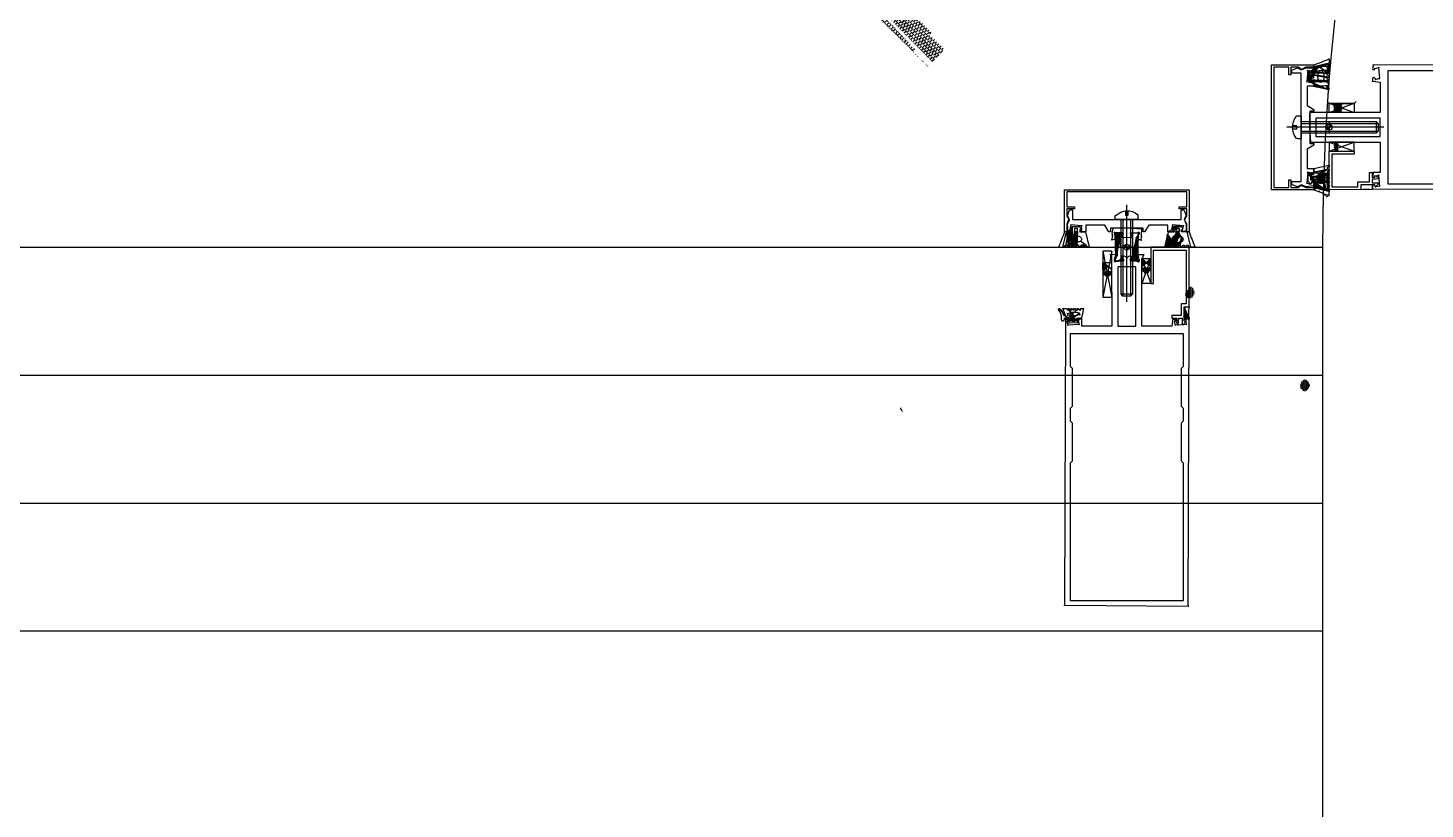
# Model space of a CAD drawing. Header units: inches. Extents: x 0 to 1813292486, y 0 to 3473589894.
# Drawn here: x 600542033 to 600542761, y 3473290925 to 3473291332 of the extents above; entities that cross this region are included whole.
import ezdxf

# ---------------------------------------------------------------- set-up
doc = ezdxf.new("R2010")
doc.units = ezdxf.units.IN
doc.header["$LTSCALE"] = 1000
doc.header["$MEASUREMENT"] = 0
for name, pattern in [('AX-MALL-WALL-P02-QT$0$CENTER', [2, 1.25, -0.25, 0.25, -0.25]), ('AX-MALL-WALL-P02-QT$0$HIDDEN', [0.375, 0.25, -0.125]), ('AX-MALL-WALL-P02-QT$0$HIDDEN2', [4.7624999999999975, 3.174999999999998, -1.587499999999999])]:
    doc.linetypes.add(name, pattern=pattern)
for name, color, linetype in [('A-Anno-Note', 241, 'Continuous'), ('AX-MALL-P02-200$0$A-Anno-Note', 241, 'Continuous'), ('AX-MALL-WALL-P02$0$A-Anno-Note', 241, 'Continuous'), ('AX-MALL-WALL-P02-QT$0$A-Anno-Note', 241, 'Continuous'), ('AX-MALL-WALL-P02-QT$0$A-Detl-Thin', 131, 'Continuous'), ('AX-MALL-WALL-P02-QT$0$AP', 3, 'Continuous'), ('AX-MALL-WALL-P02-QT$0$AX-MALL-WALL-P02-QT$0$A-Curt', 151, 'Continuous'), ('AX-MALL-WALL-P02-QT$0$FIX', 2, 'Continuous'), ('AX-MALL-WALL-P02-QT$0$GASKET', 2, 'Continuous'), ('AX-MALL-WALL-P02-QT$0$SF', 1, 'Continuous'), ('AX-MALL-WALL-P02-QT$0$TEXT', 2, 'Continuous')]:
    doc.layers.add(name, color=color, linetype=linetype)
doc.layers.add('AX-MALL-WALL-P02-QT$0$JY-07玻璃层', color=4, linetype='Continuous', lineweight=30)

# ---------------------------------------------------------------- blocks, each defined once
blk = doc.blocks.new('AX-MALL-WALL-P02-QT$0$fegehrthr')
at = {"layer": 'AX-MALL-WALL-P02-QT$0$A-Detl-Thin'}
blk.add_lwpolyline([(232657.7768970728, 135661.3371844292, 0.2679491812892516), (231705.1489754915, 136211.3371453285), (221949.1489676237, 136211.335955143, 0.4142135621079996), (220849.1489810944, 135111.3359546661), (220849.1489795446, 134611.3444151878)], format="xyb", dxfattribs=at)
at = {"layer": 'AX-MALL-WALL-P02-QT$0$AX-MALL-WALL-P02-QT$0$A-Curt'}
for p, q in [((210627.1236055861, 135111.3328132629), (220849.1489806709, 135111.33279562)), ((220849.1489806709, 135111.33279562), (220849.1489803257, 134911.33279562)), ((210627.123605471, 135044.6661465963), (220849.1489805559, 135044.6661289533)), ((210627.1236053559, 134977.9994799296), (220849.1489804408, 134977.9994622866)), ((210627.1236052409, 134911.3328132629), (220849.1489803257, 134911.33279562))]:
    blk.add_line(p, q, dxfattribs=at)
blk = doc.blocks.new('AX-MALL-WALL-P02-QT$0$尺寸分格点')
at = {"ltscale": 10}
h = blk.add_hatch(color=1, dxfattribs=at)
h.dxf.hatch_style = 1
edge = h.paths.add_edge_path()
edge.add_line((0, -1.5), (-5.470445860503725e-37, 1.862645149230957e-09))
edge.add_line((0, 1.862645149230957e-09), (-1.5, 0))
edge.add_arc((0, 0), 1.5, 180, 270)
edge = h.paths.add_edge_path()
edge.add_line((0, 1.5), (5.470445846917725e-37, 1.862645149230957e-09))
edge.add_line((0, 1.862645149230957e-09), (1.5, 0))
edge.add_arc((0, 0), 1.5, 0, 90)
for p, q in [((-2.5, 0), (2.5, 0)), ((0, -2.5), (0, 2.5))]:
    blk.add_line(p, q)
blk.add_circle((0, 0), 1.5)
blk = doc.blocks.new('AX-MALL-WALL-P02-QT$0$定位点')
blk.add_blockref('AX-MALL-WALL-P02-QT$0$尺寸分格点', (0, 0))
blk = doc.blocks.new('AX-MALL-WALL-P02-QT$0$A$C3802349C')
at = {"layer": 'AX-MALL-WALL-P02-QT$0$GASKET'}
h = blk.add_hatch(dxfattribs=at)
h.set_pattern_fill('ANSI35', color=1, scale=0.3750125207812556, angle=-180, style=0)
h.set_pattern_definition([(225, (-14292809.63515486, -9063882.472551338), (0.8419271213058608, -0.8419271213058608), []), (225, (-14292810.47708235, -9063882.472551338), (0.8419271213058608, -0.8419271213058608), [1.488330941850608, -0.2976661883701216, 0, -0.2976661883701216])])
edge = h.paths.add_edge_path()
edge.add_line((-4.151144333183765, 8), (-1.924371063709259, 8))
edge.add_line((-1.924371063709259, 8), (0, 0))
edge.add_line((0, 0), (-1, 0))
edge.add_arc((-173.3719842011968, -63.27551823887059), 183.6188774223807, 20.15753080045417, 22.84073975264292)
at = {"layer": 'AX-MALL-WALL-P02-QT$0$GASKET', "elevation": -0.1213156449062388}
blk.add_lwpolyline([(-4.151144333183765, 8), (-1.924371063709259, 8), (0, 0), (-1, 0, 0.01170824263980096)], format="xyb", close=True, dxfattribs=at)
blk = doc.blocks.new('AX-MALL-WALL-P02-QT$0$A$C431B1AE9')
at = {"layer": 'AX-MALL-WALL-P02-QT$0$GASKET'}
h = blk.add_hatch(dxfattribs=at)
h.set_pattern_fill('ANSI37', color=1, scale=0.35, style=0)
h.set_pattern_definition([(45, (-14292809.63515486, -9063882.472551338), (-0.3928862052967754, 0.3928862052967754), []), (135, (-14292809.63515486, -9063882.472551338), (-0.3928862052967754, -0.3928862052967754), [])])
h.paths.add_polyline_path([(3.006717517971992, 0), (0, 0), (-1.924371063709259, 8), (-1, 8), (-0.3333333134651184, 7), (0.3333333134651184, 7), (0.6666666865348816, 8), (1.333333313465118, 8), (1.666666686534882, 7), (2.333333313465118, 7), (2.666666686534882, 8), (3.333333313465118, 8), (3.666666686534882, 7), (4.333333313465118, 7), (4.666666686534882, 8), (5.333333313465118, 8), (5.666666686534882, 7), (6.333333313465118, 7), (6.666666686534882, 8), (7.333333313465118, 8), (7.666666686534882, 7), (8.333333313465118, 7), (8.666666686534882, 8), (9.333333313465118, 8), (9.666666686534882, 7), (10.33333331346512, 7), (11, 8), (11.82815510034561, 8), (10, 0), (6.993282483890653, 0), (6.993282483890653, -1.195969490334392), (7.790595477446914, -1.195969490334392), (7.790595477446914, -1.886535448953509), (6.786871323361993, -2.890259601175785), (3.213128676638007, -2.890259601175785), (2.209404524415731, -1.886535448953509), (2.209404524415731, -1.195969490334392), (3.006717517971992, -1.195969490334392)])
edge = h.paths.add_edge_path(flags=16)
edge.add_ellipse((5, 3.75), major_axis=(-3.000000000596629, 1.102163919055573e-15), ratio=0.5833333332173223, start_angle=0, end_angle=360, ccw=False)
h.paths.add_polyline_path([(4.202687006443739, -0.1993282493203878), (4.202687006443739, -1.694290110841393), (5.797312993556261, -1.694290110841393), (5.797312993556261, -0.1993282493203878)], flags=16)
for points in [[(6.993282483890653, 0), (10, 0), (11.82815510034561, 8), (11, 8), (10.33333331346512, 7), (9.666666686534882, 7), (9.333333313465118, 8), (8.666666686534882, 8), (8.333333313465118, 7), (7.666666686534882, 7), (7.333333313465118, 8), (6.666666686534882, 8), (6.333333313465118, 7), (5.666666686534882, 7), (5.333333313465118, 8), (4.666666686534882, 8), (4.333333313465118, 7), (3.666666686534882, 7), (3.333333313465118, 8), (2.666666686534882, 8), (2.333333313465118, 7), (1.666666686534882, 7), (1.333333313465118, 8), (0.6666666865348816, 8), (0.3333333134651184, 7), (-0.3333333134651184, 7), (-1, 8), (-1.924371063709259, 8), (0, 0), (3.006717517971992, 0), (3.006717517971992, 0), (3.006717517971992, -1.195969490334392), (2.209404524415731, -1.195969490334392), (2.209404524415731, -1.886535448953509), (3.213128676638007, -2.890259601175785), (6.786871323361993, -2.890259601175785), (7.790595477446914, -1.886535448953509), (7.790595477446914, -1.195969490334392), (6.993282483890653, -1.195969490334392)], [(5.797312993556261, -0.1993282493203878), (5.797312993556261, -1.694290110841393), (4.202687006443739, -1.694290110841393), (4.202687006443739, -0.1993282493203878)]]:
    blk.add_lwpolyline(points, close=True, dxfattribs=at)
at = {"layer": 'AX-MALL-WALL-P02-QT$0$GASKET', "extrusion": (0, 0, -1)}
blk.add_ellipse((5, 3.75), major_axis=(-3.000000000596629, 1.102163919055573e-15), ratio=0.5833333332173223, dxfattribs=at)
blk = doc.blocks.new('AX-MALL-WALL-P02-QT$0$A$C6D1904FE')
at = {"color": 6, "ltscale": 10}
for name in ['AX-MALL-WALL-P02-QT$0$A$C3802349C', 'AX-MALL-WALL-P02-QT$0$A$C431B1AE9']:
    blk.add_blockref(name, (-5, 2.890259601175785), dxfattribs=at)
blk = doc.blocks.new('*U248')
at = {"color": 8, "linetype": 'AX-MALL-WALL-P02-QT$0$HIDDEN'}
for p, q in [((1.13686837721616e-13, 1.999999999999886), (40, 2.000000000000114)), ((39.00000000000011, -3.000000000000114), (39.00000000000028, 2.999999999999659)), ((1.13686837721616e-13, -2.000000000000114), (40, -2.000000000000341))]:
    blk.add_line(p, q, dxfattribs=at)
at = {"color": 0, "linetype": 'ByBlock'}
blk.add_lwpolyline([(5.684341886080801e-14, 5.999999999999886), (-1.838248336817855, 5.999999999999659, 0.2271033335269274), (-2.617369142194775, 5.626873807574043, 0.3523503326370215), (-2.617369142194832, -5.626873807574043, 0.227103333526957), (-1.838248336817799, -5.999999999999886), (-5.684341886080801e-14, -5.999999999999886)], format="xyb", close=True, dxfattribs=at)
at = {"color": 8, "linetype": 'AX-MALL-WALL-P02-QT$0$HIDDEN2'}
blk.add_lwpolyline([(-4.568611867420884, 0.7499999999998863), (-2.300000000000068, 0.7499999999998863), (-2.300000000000125, -0.7500000000001137), (-4.568611867420941, -0.7500000000001137)], dxfattribs=at)
at = {"color": 8, "linetype": 'ByBlock'}
blk.add_lwpolyline([(1.13686837721616e-13, -3.000000000000114), (39.00000000000028, -3.000000000000341), (40.00000000000045, -1.999999999999432), (39.99999999999955, 2.000000000000114), (39.00000000000028, 3.000000000000114), (1.13686837721616e-13, 2.999999999999886)], dxfattribs=at)
at = {"layer": 'AX-MALL-WALL-P02-QT$0$TEXT', "color": 8, "linetype": 'AX-MALL-WALL-P02-QT$0$CENTER'}
blk.add_line((43, -1.13686837721616e-13), (-7.600000000000023, -1.13686837721616e-13), dxfattribs=at)
blk = doc.blocks.new('AX-MALL-WALL-P02-QT$0$A$C4A6E1F89')
at = {"layer": 'AX-MALL-WALL-P02-QT$0$AP'}
for points in [[(31.30000000074506, 13.80000000074506), (31.30000000074506, 10), (27.30000000074506, 10), (27.30000000074506, 9), (31.30000000074506, 9), (31.30000000074506, 1.200000001117587), (-31.30000000074506, 1.200000001117587), (-31.30000000074506, 9), (-27.30000000074506, 9), (-27.30000000074506, 10), (-31.30000000074506, 10), (-31.30000000074506, 13.80000000074506), (-30.16000000014901, 15.32000000029802, 0.2874411353254684), (-30.13336061313748, 15.63748977147043), (-31.30000000074506, 17.90000000037253), (-31.30000000074506, 22), (-32.5, 22), (-32.5, 0), (32.5, 0), (32.5, 22), (31.30000000074506, 22), (31.30000000074506, 17.90000000037253), (30.13336061313748, 15.63748977147043, 0.2874411353254668), (30.16000000014901, 15.32000000029802)], [(0, 15.90000000037253), (0.400000000372529, 15.5), (28.30000000074506, 15.5), (28.30000000074506, 10.5), (29.80000000074506, 10.5), (31, 13.5), (29.93968884833157, 15.35087553970516, -0.2449413473478261), (29.9286532253027, 15.6279489248991), (31, 17.90000000037253), (31, 21.5, 0.414213562373095), (30.5, 22), (29.09999999962747, 22, 1.000000000000455), (29.09999999962747, 20.80000000074506), (29.09999999962747, 20.80000000074506, -0.4142135623733198), (29.59999999962747, 20.30000000074506), (29.59999999962747, 18.90000000037253, -0.4142135623731125), (29.09999999962747, 18.40000000037253), (23.90000000037253, 18.40000000037253, -0.4142135623730815), (23.40000000037253, 18.90000000037253), (23.40000000037253, 20.30000000074506, -0.4142135623731302), (23.90000000037253, 20.80000000074506, 0.9999999999998862), (23.90000000037253, 22), (21.40000000037253, 22), (21.40000000037253, 18.5), (11.40000000037253, 18.5), (9.300000000745058, 22), (8.5, 22), (8.5, 20), (-8.5, 20), (-8.5, 22), (-9.300000000745058, 22), (-11.40000000037253, 18.5), (-21.40000000037253, 18.5), (-21.40000000037253, 22), (-23.90000000037253, 22, 0.9999999999999053), (-23.90000000037253, 20.80000000074506, -0.4142135623731302), (-23.40000000037253, 20.30000000074506), (-23.40000000037253, 18.90000000037253, -0.4142135623730814), (-23.90000000037253, 18.40000000037253), (-29.09999999962747, 18.40000000037253, -0.4142135623731125), (-29.59999999962747, 18.90000000037253), (-29.59999999962747, 20.30000000074506, -0.4142135623733199), (-29.09999999962747, 20.80000000074506), (-29.09999999962747, 20.80000000074506, 1.000000000000473), (-29.09999999962747, 22), (-30.5, 22, 0.414213562373095), (-31, 21.5), (-31, 17.90000000037253), (-29.9286532253027, 15.6279489248991, -0.2449413473478107), (-29.93968885019422, 15.35087553970516), (-31, 13.5), (-29.80000000074506, 10.5), (-28.30000000074506, 10.5), (-28.30000000074506, 15.5), (-0.400000000372529, 15.5)]]:
    blk.add_lwpolyline(points, format="xyb", close=True, dxfattribs=at)
at = {"layer": 'AX-MALL-WALL-P02-QT$0$FIX', "extrusion": (-4.689947558750686e-09, -3.877222664414375e-09, -1), "xscale": -1, "zscale": -1, "rotation": 270}
blk.add_blockref('*U248', (-1.862645058000427e-09, 15.5, -7.954930736642706e-08), dxfattribs=at)
at = {"layer": 'AX-MALL-WALL-P02-QT$0$GASKET'}
blk.add_blockref('AX-MALL-WALL-P02-QT$0$A$C6D1904FE', (-26.5, 19.10974039882421, 0.1213156449062388), dxfattribs=at)
at = {"layer": 'AX-MALL-WALL-P02-QT$0$GASKET', "extrusion": (0, 0, -1), "zscale": -1, "rotation": 270}
blk.add_blockref('AX-MALL-WALL-P02-QT$0$定位点', (1.117587089538574e-07, 30.00001611188054, -0.1695423254371126), dxfattribs=at)
at = {"layer": 'AX-MALL-WALL-P02-QT$0$GASKET', "xscale": -1}
blk.add_blockref('AX-MALL-WALL-P02-QT$0$A$C6D1904FE', (26.49999977648258, 19.10974039882421, 0.1213156449062388), dxfattribs=at)
blk = doc.blocks.new('AX-MALL-WALL-P02-QT$0$A$C56C775D7')
at = {"layer": 'AX-MALL-WALL-P02-QT$0$GASKET'}
h = blk.add_hatch(dxfattribs=at)
h.set_pattern_fill('ANSI37', color=1, scale=0.35, style=0)
h.set_pattern_definition([(45, (-14292825.89898887, -9063895.26327035), (-0.3928862052967754, 0.3928862052967754), []), (135, (-14292825.89898887, -9063895.26327035), (-0.3928862052967754, -0.3928862052967754), [])])
edge = h.paths.add_edge_path(flags=16)
edge.add_line((0.4479895178228617, -2.5), (-0.6520104818046093, -2.5))
edge.add_arc((-0.6520104836672544, -2.300000000745058), 0.1999999999788997, 179.9999999822825, 269.99999999166243, ccw=False)
edge.add_line((-0.8520104829221964, -2.300000000745058), (-0.8520104829221964, -1.100000001490116))
edge.add_arc((-0.6520104818046093, -1.099999999627471), 0.1999999999825377, 90.00000001146418, 180, ccw=False)
edge.add_line((-0.6520104818046093, -0.900000000372529), (0.4479895178228617, -0.900000000372529))
edge.add_arc((0.4479895178228617, -1.100000001490116), 0.2000000000916771, 2.709731461436604e-08, 90.00000002501292, ccw=False)
edge.add_line((0.6479895170778036, -1.099999999627471), (0.6479895170778036, -2.299999998882413))
edge.add_arc((0.4479895178228617, -2.300000000745058), 0.200000000098953, 270, 360, ccw=False)
edge = h.paths.add_edge_path(flags=16)
edge.add_line((3.249999998137355, -4.939726948738098), (3.249999998137355, -4.460273053497076))
edge.add_arc((2.945151684805751, -4.485407892614603), 0.305882746101539, 4.713394007698822, 98.66295766568197)
edge.add_arc((-1.862645149230957e-09, -13.46421551704407), 9.723443115568726, 72.65326512077237, 107.3467197384952)
edge.add_arc((-2.94514948502183, -4.48540878854692), 0.3058844260670983, 81.33704317753406, 175.2878132288706)
edge.add_line((-3.250000001862645, -4.460273051634431), (-3.250000001862645, -4.939726946875453))
edge.add_arc((-2.750000001862645, -4.939726948738098), 0.5000000000582077, 180, 252.6529947584752)
edge.add_arc((-1.862645149230957e-09, 3.864215515553951), 9.723443115521324, 252.6532655790159, 287.3467351509655)
edge.add_arc((2.749999998137355, -4.939726948738098), 0.5000000000843366, 287.3470194500536, 359.9999999870766)
edge = h.paths.add_edge_path()
edge.add_line((3.999999998137355, -7.599999999627471), (5.196692194789648, -7.599999999627471))
edge.add_arc((5.196692194789648, -7.400000000372529), 0.1999999999861757, 270.0000000041688, 383.1985899609186)
edge.add_line((5.380521202459931, -7.321216141805053), (4.05898916348815, -2.646648773923516))
edge.add_arc((3.866236349567771, -2.700000001117587), 0.1999999998872798, 15.47132814288438, 89.9999999791559)
edge.add_line((3.866236349567771, -2.5), (1.599999997764826, -2.5))
edge.add_arc((1.599999997764826, -2.300000000745058), 0.1999999999825377, 179.9999999916624, 269.9999999916624, ccw=False)
edge.add_line((1.399999998509884, -2.300000000745058), (1.399999998509884, -1.5))
edge.add_arc((1.599999997764826, -1.5), 0.1999999999825377, 90.00000000208439, 180, ccw=False)
edge.add_line((1.599999997764826, -1.300000000745058), (2.299999997019768, -1.300000000745058))
edge.add_arc((2.299999998882413, -1.099999999627471), 0.200000000095315, 269.9999999749871, 360.0000000093797)
edge.add_line((2.499999998137355, -1.099999999627471), (2.499999998137355, -0.1999999992549419))
edge.add_arc((2.299999998882413, -0.2000000011175871), 0.1999999999679858, 0, 90.00000000208446)
edge.add_line((2.299999998882413, 0), (-2.300000000745057, 0))
edge.add_arc((-2.300000000745058, -0.2000000011175871), 0.1999999999752617, 90.00000000416883, 180.0000000187597)
edge.add_line((-2.500000001862645, -0.2000000011175871), (-2.500000001862645, -1.100000001490116))
edge.add_arc((-2.300000000745058, -1.099999999627471), 0.1999999999825377, 180, 270)
edge.add_line((-2.300000000745058, -1.300000000745058), (-1.599999999627471, -1.300000000745058))
edge.add_arc((-1.600000001490116, -1.5), 0.1999999999716238, -1.563307705509942e-08, 89.99999999583122, ccw=False)
edge.add_line((-1.400000000372529, -1.5), (-1.400000000372529, -2.300000000745058))
edge.add_arc((-1.600000001490116, -2.300000000745058), 0.1999999999825377, 270, 360, ccw=False)
edge.add_line((-1.600000001490116, -2.5), (-4.750000001862645, -2.5))
edge.add_arc((-4.750000001862645, -2), 0.5, 180, 270, ccw=False)
edge.add_line((-5.250000001862645, -2), (-5.250000001862645, -1))
edge.add_line((-5.250000001862645, -1), (-5.550000002607703, -1))
edge.add_arc((-5.550000000745058, -1.700000001117587), 0.6999999999752619, 90.0000000011911, 180.0000000017866)
edge.add_line((-6.250000001862645, -1.700000001117587), (-6.250000001862645, -2.500000001862645))
edge.add_arc((-13.17916293255985, -2.635859154164791), 6.93049468947828, -39.91135233491269, 1.1232466226251745, ccw=False)
edge.add_arc((-7.501144342124462, -7.252500982955098), 0.4000000000068026, 154.8453494992691, 325.7814922437265)
edge.add_arc((-11.16483832895756, -3.007284630089998), 5.994827686268001, 311.7834155546118, 348.2099533716082)
edge.add_arc((-5.108332693576813, -4.300000000745058), 0.2000000000601403, 89.99999998749348, 160.1791054074893, ccw=False)
edge.add_line((-5.108332693576813, -4.099999999627471), (-4.211626494303346, -4.099999999627471))
edge.add_arc((-4.211626494303346, -4.300000000745058), 0.1999999999497959, -24.401291760937283, 89.99999997915592, ccw=False)
edge.add_line((-4.029491625726223, -4.382624993100762), (-5.579774580895901, -7.600000001490116))
edge.add_line((-5.579774579033256, -7.599999999627471), (-3.85655820928514, -7.599999999627471))
edge.add_line((-3.856558211147785, -7.599999999627471), (-3.744390547275543, -7.526736268773675))
edge.add_line((-3.744390547275543, -7.526736268773675), (-3.601631702855229, -7.39421871304512))
edge.add_line((-3.601631702855229, -7.39421871304512), (-3.131442088633776, -6.912453148514032))
edge.add_arc((-2.966135771945119, -7.099999999627471), 0.2500000000469174, 90, 131.3933858767149, ccw=False)
edge.add_line((-2.966135771945119, -6.849999999627471), (-2.741758465766907, -6.849999999627471))
edge.add_arc((-2.741758465766907, -6.950000001117587), 0.1000000000531145, 2.7097428301203763e-08, 90.00000002501292, ccw=False)
edge.add_line((-2.641758466139436, -6.950000001117587), (-2.631878839805722, -7.190345551818609))
edge.add_line((-2.631878839805722, -7.190345551818609), (-2.662470020353794, -7.353444080799818))
edge.add_line((-2.662470020353794, -7.353444080799818), (-2.784834744408727, -7.373831396922469))
edge.add_line((-2.784834744408727, -7.373831396922469), (-2.856214167550206, -7.39421871304512))
edge.add_line((-2.856214167550206, -7.39421871304512), (-2.866411227732897, -7.475767977535725))
edge.add_line((-2.866411227732897, -7.47576797939837), (-2.815425924956799, -7.577704560011625))
edge.add_line((-2.815425924956799, -7.577704560011625), (-2.744046503677964, -7.600000001490116))
edge.add_line((-2.744046503677964, -7.599999999627471), (-2.356558211147785, -7.599999999627471))
edge.add_line((-2.356558211147785, -7.599999999627471), (-2.244390547275543, -7.526736268773675))
edge.add_line((-2.244390547275543, -7.526736268773675), (-2.101631702855229, -7.39421871304512))
edge.add_line((-2.101631702855229, -7.39421871304512), (-1.631442088633776, -6.912453148514032))
edge.add_arc((-1.466135771945119, -7.099999999627471), 0.2500000000469174, 90, 131.3933858767149, ccw=False)
edge.add_line((-1.466135771945119, -6.849999999627471), (-1.241758465766907, -6.849999999627471))
edge.add_arc((-1.241758465766907, -6.950000001117587), 0.1000000000531145, 2.7097428301203763e-08, 90.00000002501292, ccw=False)
edge.add_line((-1.141758466139436, -6.950000001117587), (-1.131878839805722, -7.190345551818609))
edge.add_line((-1.131878839805722, -7.190345551818609), (-1.162470020353794, -7.353444080799818))
edge.add_line((-1.162470020353794, -7.353444080799818), (-1.284834744408727, -7.373831396922469))
edge.add_line((-1.284834744408727, -7.373831396922469), (-1.356214167550206, -7.39421871304512))
edge.add_line((-1.356214167550206, -7.39421871304512), (-1.366411227732897, -7.475767977535725))
edge.add_line((-1.366411227732897, -7.47576797939837), (-1.315425924956799, -7.577704560011625))
edge.add_line((-1.315425924956799, -7.577704560011625), (-1.244046503677964, -7.600000001490116))
edge.add_line((-1.244046503677964, -7.599999999627471), (-0.8565582111477852, -7.599999999627471))
edge.add_line((-0.8565582111477852, -7.599999999627471), (-0.7443905472755432, -7.526736268773675))
edge.add_line((-0.7443905472755432, -7.526736268773675), (-0.6016317028552294, -7.39421871304512))
edge.add_line((-0.6016317028552294, -7.39421871304512), (-0.1314420886337757, -6.912453148514032))
edge.add_arc((0.0338642280548811, -7.099999999627471), 0.2500000000509411, 89.99999999666488, 131.3933858714564, ccw=False)
edge.add_line((0.0338642280548811, -6.849999999627471), (0.2582415342330933, -6.849999999627471))
edge.add_arc((0.2582415342330933, -6.950000001117587), 0.1000000000531145, 2.7097428301203763e-08, 90.00000002501292, ccw=False)
edge.add_line((0.3582415338605642, -6.950000001117587), (0.3681211601942778, -7.190345551818609))
edge.add_line((0.3681211601942778, -7.190345551818609), (0.3375299796462059, -7.353444080799818))
edge.add_line((0.3375299796462059, -7.353444080799818), (0.2151652555912733, -7.373831396922469))
edge.add_line((0.2151652555912733, -7.373831396922469), (0.1437858324497938, -7.39421871304512))
edge.add_line((0.1437858324497938, -7.39421871304512), (0.1335887722671032, -7.475767977535725))
edge.add_line((0.1335887722671032, -7.47576797939837), (0.1845740750432014, -7.577704560011625))
edge.add_line((0.1845740750432014, -7.577704560011625), (0.2559534963220358, -7.600000001490116))
edge.add_line((0.2559534963220358, -7.599999999627471), (0.6434417888522148, -7.599999999627471))
edge.add_line((0.6434417888522148, -7.599999999627471), (0.7556094527244568, -7.526736268773675))
edge.add_line((0.7556094527244568, -7.526736268773675), (0.8983682971447706, -7.39421871304512))
edge.add_line((0.8983682971447706, -7.39421871304512), (1.368557911366224, -6.912453148514032))
edge.add_arc((1.533864228054881, -7.099999999627471), 0.2500000000536703, 89.99999999666488, 131.3933858709051, ccw=False)
edge.add_line((1.533864228054881, -6.849999999627471), (1.936520637944341, -6.849999999627471))
edge.add_arc((1.936520637944341, -6.950000001117587), 0.0999999999366992, -3.960377625844558e-08, 89.99999995831178, ccw=False)
edge.add_line((2.036520639434457, -6.950000001117587), (2.04640026576817, -7.190345551818609))
edge.add_line((2.04640026576817, -7.190345551818609), (2.015809085220098, -7.353444080799818))
edge.add_line((2.015809083357453, -7.353444080799818), (1.893444359302521, -7.373831396922469))
edge.add_line((1.893444359302521, -7.373831396922469), (1.822064936161041, -7.39421871304512))
edge.add_line((1.822064938023686, -7.39421871304512), (1.811867877840996, -7.475767977535725))
edge.add_line((1.811867877840996, -7.47576797939837), (1.862853180617094, -7.577704560011625))
edge.add_line((1.862853178754449, -7.577704560011625), (1.934232600033283, -7.600000001490116))
edge.add_line((1.934232601895928, -7.599999999627471), (2.321720894426107, -7.599999999627471))
edge.add_line((2.321720894426107, -7.599999999627471), (2.433888558298349, -7.526736268773675))
edge.add_line((2.433888558298349, -7.526736268773675), (2.576647402718663, -7.39421871304512))
edge.add_line((2.576647402718663, -7.39421871304512), (3.046837016940117, -6.912453148514032))
edge.add_arc((3.212143333628774, -7.099999999627471), 0.2499999997447145, 90.00000002334548, 131.3933858977507, ccw=False)
edge.add_line((3.212143333628774, -6.849999999627471), (3.614799743518233, -6.849999999627471))
edge.add_arc((3.614799743518233, -6.950000001117587), 0.0999999999330612, -3.335048859298695e-08, 89.99999995831178, ccw=False)
edge.add_line((3.714799743145704, -6.950000001117587), (3.724679369479418, -7.190345551818609))
edge.add_line((3.724679369479418, -7.190345551818609), (3.694088188931346, -7.353444080799818))
edge.add_line((3.694088188931346, -7.353444080799818), (3.571723464876413, -7.373831396922469))
edge.add_line((3.571723464876413, -7.373831396922469), (3.500344041734934, -7.39421871304512))
edge.add_line((3.500344041734934, -7.39421871304512), (3.490146981552243, -7.475767977535725))
edge.add_line((3.490146981552243, -7.47576797939837), (3.541132284328341, -7.577704560011625))
edge.add_line((3.541132284328341, -7.577704560011625), (3.612511705607176, -7.600000001490116))
edge.add_line((3.612511705607176, -7.599999999627471), (3.999999998137355, -7.599999999627471))
for points in [[(3.999999998137355, -7.599999999627471), (5.196692194789648, -7.599999999627471, 0.5384365873081324), (5.380521202459931, -7.321216141805053), (4.05898916348815, -2.646648775786161, 0.3371623231483117), (3.866236349567771, -2.5), (1.599999997764826, -2.5, -0.4142135623733865), (1.399999998509884, -2.300000000745058), (1.399999998509884, -1.5, -0.4142135623710347), (1.599999997764826, -1.300000000745058), (2.299999998882413, -1.300000000745058, 0.4142135625542577), (2.499999998137355, -1.099999999627471), (2.499999998137355, -0.2000000011175871, 0.414213562373678), (2.299999998882413, 0), (-2.300000000745058, 0, 0.4142135624399619), (-2.500000001862645, -0.2000000011175871), (-2.500000001862645, -1.099999999627471, 0.4142135623730327), (-2.300000000745058, -1.300000000745058), (-1.600000001490116, -1.300000000745058, -0.4142135624226467), (-1.400000000372529, -1.5), (-1.400000002235174, -2.300000000745058, -0.414213562373678), (-1.600000001490116, -2.5), (-4.750000001862645, -2.5, -0.4142135623730951), (-5.250000001862645, -2), (-5.250000001862645, -1), (-5.550000000745058, -1, 0.4142135623730951), (-6.250000001862645, -1.700000001117587), (-6.250000001862645, -2.5, -0.180985364644513), (-7.86320985108614, -7.08247578702867, 0.9238739062829604), (-7.1703847553581, -7.477441187947989, 0.1602928148153416), (-5.296484127640724, -4.232183797284961, -0.3161581866366376), (-5.108332693576813, -4.099999999627471), (-4.211626494303346, -4.099999999627471, -0.5452250111276254), (-4.029491625726223, -4.382624993100762), (-5.579774579033256, -7.599999999627471), (-3.856558211147785, -7.599999999627471), (-3.744390547275543, -7.526736268773675), (-3.601631702855229, -7.39421871304512), (-3.131442088633776, -6.912453148514032, -0.1826026066076273), (-2.966135771945119, -6.849999999627471), (-2.741758465766907, -6.849999999627471, -0.4142135623518001), (-2.641758466139436, -6.950000001117587), (-2.631878839805722, -7.190345551818609), (-2.662470020353794, -7.353444080799818), (-2.784834744408727, -7.373831396922469), (-2.856214167550206, -7.39421871304512), (-2.866411227732897, -7.47576797939837), (-2.815425924956799, -7.577704560011625), (-2.744046503677964, -7.599999999627471), (-2.356558211147785, -7.599999999627471), (-2.244390547275543, -7.526736268773675), (-2.101631702855229, -7.39421871304512), (-1.631442088633776, -6.912453148514032, -0.1826026066076273), (-1.466135771945119, -6.849999999627471), (-1.241758465766907, -6.849999999627471, -0.4142135623585429), (-1.141758466139436, -6.950000001117587), (-1.131878839805722, -7.190345551818609), (-1.162470020353794, -7.353444080799818), (-1.284834744408727, -7.373831396922469), (-1.356214167550206, -7.39421871304512), (-1.366411227732897, -7.47576797939837), (-1.315425924956799, -7.577704560011625), (-1.244046503677964, -7.599999999627471), (-0.8565582111477852, -7.599999999627471), (-0.7443905472755432, -7.526736268773675), (-0.6016317028552294, -7.39421871304512), (-0.1314420886337757, -6.912453148514032, -0.1826026065978904), (0.0338642280548811, -6.849999999627471), (0.2582415342330933, -6.849999999627471, -0.4142135623585429), (0.3582415338605642, -6.950000001117587), (0.3681211601942778, -7.190345551818609), (0.3375299796462059, -7.353444080799818), (0.2151652555912733, -7.373831396922469), (0.1437858324497938, -7.39421871304512), (0.1335887722671032, -7.47576797939837), (0.1845740750432014, -7.577704560011625), (0.2559534963220358, -7.599999999627471), (0.6434417888522148, -7.599999999627471), (0.7556094527244568, -7.526736268773675), (0.8983682971447706, -7.39421871304512), (1.368557911366224, -6.912453148514032, -0.1826026065947343), (1.533864228054881, -6.849999999627471), (1.936520637944341, -6.849999999627471, -0.4142135623544356), (2.036520639434457, -6.950000001117587), (2.04640026576817, -7.190345551818609), (2.015809083357453, -7.353444080799818), (1.893444359302521, -7.373831396922469), (1.822064938023686, -7.39421871304512), (1.811867877840996, -7.47576797939837), (1.862853178754449, -7.577704560011625), (1.934232601895928, -7.599999999627471), (2.321720894426107, -7.599999999627471), (2.433888558298349, -7.526736268773675), (2.576647402718663, -7.39421871304512), (3.046837015077472, -6.912453148514032, -0.1826026065961477), (3.212143333628774, -6.849999999627471), (3.614799743518233, -6.849999999627471, -0.4142135623198528), (3.714799743145704, -6.950000001117587), (3.724679369479418, -7.190345551818609), (3.694088188931346, -7.353444080799818), (3.571723464876413, -7.373831396922469), (3.500344041734934, -7.39421871304512), (3.490146981552243, -7.47576797939837), (3.541132284328341, -7.577704560011625), (3.612511705607176, -7.599999999627471)], [(3.249999998137355, -4.939726948738098), (3.249999998137355, -4.460273051634431, 0.4345507230991786), (2.899079101160169, -4.183014819398522, 0.1525457591454041), (-2.899076651781797, -4.183014053851366, 0.4345569809924104), (-3.250000001862645, -4.460280233994126, -3.590366987e-06), (-3.250000001862645, -4.460273051634431), (-3.250000001862645, -4.939726948738098, 0.3280726517255059), (-2.899079030379653, -5.416985204443336, 0.152545825913894), (2.899079145863652, -5.416985167190433, 0.3280725829936511)], [(0.4479895178228617, -2.5), (-0.6520104836672544, -2.5, -0.4142135624226994), (-0.8520104829221964, -2.300000000745058), (-0.8520104829221964, -1.099999999627471, -0.4142135623235128), (-0.6520104818046093, -0.900000000372529), (0.4479895178228617, -0.900000000372529, -0.4142135623729436), (0.6479895170778036, -1.099999999627471), (0.6479895170778036, -2.300000000745058, -0.4142135623727035)]]:
    blk.add_lwpolyline(points, format="xyb", close=True, dxfattribs=at)
blk = doc.blocks.new('AX-MALL-WALL-P02-QT$0$A$C201F0766')
at = {"layer": 'AX-MALL-WALL-P02-QT$0$GASKET'}
h = blk.add_hatch(dxfattribs=at)
h.set_pattern_fill('ANSI35', color=1, scale=0.3750125207812556, angle=-180, style=0)
h.set_pattern_definition([(225, (-14292808.12419919, -9063908.843573337), (0.8419271213058608, -0.8419271213058608), []), (225, (-14292808.96612667, -9063908.843573337), (0.8419271213058608, -0.8419271213058608), [1.488330941850608, -0.2976661883701216, 0, -0.2976661883701216])])
edge = h.paths.add_edge_path()
edge.add_line((4.625009316951036, 7.210309842135757), (4.581123173236847, 7.210309841670096))
edge.add_ellipse((2.60770320892334e-08, 8.022399073466659), major_axis=(-7.236123461634007e-16, 5.908938361333678), ratio=0.782714245397402, start_angle=97.89939189545902, end_angle=262.100608104541, ccw=False)
edge.add_line((-4.581123121082783, 7.210309841670096), (-4.624990671873093, 7.210309842135757))
edge.add_line((-4.624990671873093, 7.210309842135757), (-4.625000026077032, -0.879502881783992))
edge.add_arc((-3.725290298461914e-07, -12.60038345353678), 12.60038345226483, 68.4660575448051, 111.5339390721038, ccw=False)
edge.add_line((4.624999966472387, -0.8795031546615064), (4.625009316951036, 7.210309842135757))
h = blk.add_hatch(dxfattribs=at)
h.set_pattern_fill('HONEY', color=1, scale=0.3750125207812556, angle=-180, style=0)
h.set_pattern_definition([(180, (-14292808.12419919, -9063908.843573337), (-0.8929985651103648, -0.515572838757882), [0.5953323767402432, -1.190664753480486]), (299.9999999999999, (-14292808.12419919, -9063908.843573337), (0.8929984584207664, -0.5155730235496873), [0.5953323767402432, -1.190664753480486]), (240, (-14292808.12419919, -9063908.843573337), (-1.066895984922232e-07, -1.031145862307569), [-1.190664753480486, 0.5953323767402432])])
edge = h.paths.add_edge_path()
edge.add_ellipse((-8.195638656616211e-08, 8.022399073466659), major_axis=(-1.447224692326801e-15, 5.908938361333678), ratio=0.782714245397402, start_angle=0, end_angle=360)
blk = doc.blocks.new('AX-MALL-WALL-P02-QT$0$A$C528807E0')
at = {"layer": 'AX-MALL-WALL-P02-QT$0$GASKET'}
h = blk.add_hatch(dxfattribs=at)
h.set_pattern_fill('ANSI38', color=1, scale=0.25, angle=90)
h.set_pattern_definition([(135, (8900647.373060266, -14454292.85134882), (-0.5612660075668221, -0.561266007566822), []), (225, (8900647.373060266, -14454292.85134882), (-0.5612660075668223, -1.683798022700466), [1.984375, -1.190625])])
edge = h.paths.add_edge_path()
edge.add_arc((-14.40000000037253, 1.699999999254942), 0.400000000372529, 90, 180, ccw=False)
edge.add_line((-14.40000000037253, 2.099999999627471), (-14.09999999962747, 2.099999999627471))
edge.add_line((-14.09999999962747, 2.099999999627471), (-12.42679492011666, 1.133974596858025))
edge.add_arc((-11.92679491891797, 2.000000000320635), 1.000000000320635, 239.9999999313017, 269.99999993132)
edge.add_line((-11.92679492011666, 1), (-2.873205080628395, 1))
edge.add_arc((-2.873205081827088, 2.000000000320636), 1.000000000320636, 270.00000006868, 300.0000000686983)
edge.add_line((-2.373205080628395, 1.133974596858025), (-0.6999999992549419, 2.099999999627471))
edge.add_line((-0.6999999992549419, 2.099999999627471), (-0.400000000372529, 2.099999999627471))
edge.add_arc((-0.400000000372529, 1.699999999254942), 0.400000000372529, 0, 90, ccw=False)
edge.add_line((0, 1.699999999254942), (0, -1.699999999254942))
edge.add_arc((-0.400000000372529, -1.699999999254942), 0.400000000372529, -90, 0, ccw=False)
edge.add_line((-0.400000000372529, -2.099999999627471), (-0.6999999992549419, -2.099999999627471))
edge.add_line((-0.6999999992549419, -2.099999999627471), (-2.373205080628395, -1.133974596858025))
edge.add_arc((-2.873205081827088, -2.000000000320634), 1.000000000320634, 59.99999993130162, 89.99999993131996)
edge.add_line((-2.873205080628395, -1), (-11.92679492011666, -1))
edge.add_arc((-11.92679491891797, -2.000000000320635), 1.000000000320635, 90.00000006868004, 120.0000000686983)
edge.add_line((-12.42679492011666, -1.133974596858025), (-14.09999999962747, -2.099999999627471))
edge.add_line((-14.09999999962747, -2.099999999627471), (-14.40000000037253, -2.099999999627471))
edge.add_arc((-14.40000000037253, -1.699999999254942), 0.400000000372529, 180, 270, ccw=False)
edge.add_line((-14.80000000074506, -1.699999999254942), (-14.80000000074506, 1.699999999254942))
blk.add_lwpolyline([(-14.80000000074506, 1.699999999254942, -0.414213562373095), (-14.40000000037253, 2.099999999627471), (-14.09999999962747, 2.099999999627471), (-12.42679492011666, 1.133974596858025, 0.1316524975874771), (-11.92679492011666, 1), (-2.873205080628395, 1, 0.131652497587477), (-2.373205080628395, 1.133974596858025), (-0.6999999992549419, 2.099999999627471), (-0.400000000372529, 2.099999999627471, -0.414213562373095), (0, 1.699999999254942), (0, -1.699999999254942, -0.414213562373095), (-0.400000000372529, -2.099999999627471), (-0.6999999992549419, -2.099999999627471), (-2.373205080628395, -1.133974596858025, 0.1316524975874774), (-2.873205080628395, -1), (-11.92679492011666, -1, 0.1316524975874771), (-12.42679492011666, -1.133974596858025), (-14.09999999962747, -2.099999999627471), (-14.40000000037253, -2.099999999627471, -0.414213562373095), (-14.80000000074506, -1.699999999254942)], format="xyb", close=True, dxfattribs=at)
blk = doc.blocks.new('AX-MALL-WALL-P02-QT$0$GHDH')
at = {"color": 3, "elevation": 9.567599494384292e-08}
blk.add_lwpolyline([(14885807.96740569, 9246516.341232887), (14885800.81740572, 9246516.341233015, 0.4142135656464321), (14885800.31740571, 9246515.84123302), (14885800.31740568, 9246513.464214496, 0.06554346463028034), (14885800.35147985, 9246513.205395447), (14885800.58542637, 9246512.332295105, -0.3131783268301119), (14885800.46961345, 9246512.010239415, 0.2196707906430646), (14885800.34471986, 9246511.79197616), (14885800.21487096, 9246510.307796603, 0.5486187803751594), (14885800.61633541, 9246509.999742085), (14885802.77853332, 9246510.786717737, 0.1763269742418151), (14885802.88333437, 9246510.87465626), (14885803.16552467, 9246511.363424176, 0.5773502615133929), (14885802.9923196, 9246511.663424179), (14885802.81729591, 9246511.66342418, -0.2679491963509191), (14885802.64409084, 9246511.763424182), (14885801.59841325, 9246513.574590944), (14885801.53642742, 9246513.805925239), (14885801.53642742, 9246513.8454216, -0.6885009144585112), (14885802.06003404, 9246514.04542143, 0.2134220020201695), (14885802.28364102, 9246513.94542159), (14885805.92615911, 9246513.945421536, -0.4142140024554405), (14885806.22615911, 9246513.645421531), (14885806.22615911, 9246513.424495732, -0.1378520167403492), (14885806.1822365, 9246513.268212833), (14885805.38442424, 9246511.749610048, 0.1378520075329938), (14885805.35514264, 9246511.645421544, 0.585497113976369), (14885805.52586089, 9246511.341233024), (14885810.60895049, 9246511.341233024), (14885810.60895049, 9246511.341233024, 0.5854971139763688), (14885810.77966874, 9246511.645421544, 0.137852007532994), (14885810.75038713, 9246511.749610048), (14885809.95257487, 9246513.268212833, -0.1378520167403492), (14885809.90865227, 9246513.424495732), (14885809.90865226, 9246513.645421531, -0.4142140024554405), (14885810.20865226, 9246513.945421536), (14885813.85117036, 9246513.94542159, 0.2134220020201695), (14885814.07477733, 9246514.04542143, -0.6885009144585112), (14885814.59838396, 9246513.8454216), (14885814.59838396, 9246513.805925239), (14885814.53639812, 9246513.574590944), (14885813.49072054, 9246511.763424182, -0.2679491963509191), (14885813.31751546, 9246511.66342418), (14885813.14249178, 9246511.663424179, 0.5773502615133929), (14885812.9692867, 9246511.363424176), (14885813.251477, 9246510.87465626, 0.1763269742418151), (14885813.35627805, 9246510.786717737), (14885815.51847597, 9246509.999742085, 0.548618780375159), (14885815.91994042, 9246510.307796603), (14885815.79009151, 9246511.79197616, 0.2196707906430649), (14885815.66519793, 9246512.010239415, -0.313178326830112), (14885815.54938501, 9246512.332295105), (14885815.78333152, 9246513.205395449, 0.06554346088898662), (14885815.8174057, 9246513.46421448), (14885815.81740567, 9246515.84123302, 0.4142135656464319), (14885815.31740566, 9246516.341233015), (14885808.16740569, 9246516.341232887), (14885808.06740569, 9246516.241232885)], format="xyb", close=True, dxfattribs=at)
at = {"layer": 'AX-MALL-WALL-P02-QT$0$AP', "elevation": 9.567599494384292e-08}
blk.add_lwpolyline([(14885807.58265232, 9246501.11985144, 0.2660794266919949), (14885806.72013865, 9246501.613817677), (14885805.46682978, 9246501.613817677, 0.5796797245393746), (14885805.33794946, 9246501.388779948), (14885806.31740569, 9246499.719337221), (14885806.31740569, 9246499.413817676, -0.4142135623727626), (14885806.01740569, 9246499.113817677), (14885802.78822608, 9246499.113817677, 0.3316792665683649), (14885802.59656311, 9246498.970960533, -0.8646890412967289), (14885801.61740569, 9246499.113817677), (14885801.61740569, 9246499.49329322), (14885801.95109825, 9246501.385757765, -0.3107450376611786), (14885802.11665162, 9246501.579765469), (14885802.2691695, 9246501.62063251, 0.5773502691892851), (14885802.35882704, 9246501.955239033), (14885801.97934368, 9246502.334722402, 0.1763269807085427), (14885801.85535347, 9246502.392539984), (14885799.33483684, 9246502.613056615, 0.5486187866262774), (14885799.12946716, 9246502.345413648), (14885799.71181954, 9246500.745413648, 0.3152987888789314), (14885799.89975806, 9246500.613817677), (14885800.11740569, 9246500.613817677, -0.4142135623729286), (14885800.31740569, 9246500.413817676), (14885800.31740569, 9246465.24123297), (14885784.56740569, 9246465.24123297), (14885784.56740569, 9246468.74123297, 0.414213562373095), (14885784.06740569, 9246469.24123297), (14885782.66740569, 9246469.24123297, 0.9999999999999999), (14885782.66740569, 9246468.041232971, -0.4142135623730647), (14885783.16740569, 9246467.541232971), (14885783.16740569, 9246466.141232971, -0.4142135623730833), (14885782.66740569, 9246465.641232971), (14885777.46740569, 9246465.641232971, -0.4142135623731005), (14885776.96740569, 9246466.141232971), (14885776.96740569, 9246467.541232971, -0.4142135623731651), (14885777.46740569, 9246468.041232971, 0.9999999999999999), (14885777.46740569, 9246469.24123297), (14885776.06740569, 9246469.24123297, 0.4142135623730762), (14885775.56740569, 9246468.74123297), (14885775.56740569, 9246319.741234627, 0.4142135623730963), (14885776.06740569, 9246319.241234627), (14885840.06740569, 9246319.241234627, 0.4142135623730427), (14885840.56740569, 9246319.741234627), (14885840.56740569, 9246468.74123297, 0.4142135623730139), (14885840.06740569, 9246469.24123297), (14885838.66740569, 9246469.24123297, 0.9999999999999999), (14885838.66740569, 9246468.041232971, -0.4142135623732183), (14885839.16740569, 9246467.541232971), (14885839.16740569, 9246466.141232971, -0.4142135623730417), (14885838.66740569, 9246465.641232971), (14885833.46740569, 9246465.641232971, -0.4142135623731484), (14885832.96740569, 9246466.141232971), (14885832.96740569, 9246467.541232971, -0.4142135623730417), (14885833.46740569, 9246468.041232971, 0.9999999999999999), (14885833.46740569, 9246469.24123297), (14885832.06740569, 9246469.24123297, 0.4142135623730417), (14885831.56740569, 9246468.74123297), (14885831.56740569, 9246465.24123297), (14885815.81740569, 9246465.24123297), (14885815.81740569, 9246500.413817676, -0.4142135623729286), (14885816.01740569, 9246500.613817677), (14885816.23505331, 9246500.613817677, 0.3152987888789453), (14885816.42299184, 9246500.745413648), (14885817.00534421, 9246502.345413648, 0.5486187866262617), (14885816.79997454, 9246502.613056615), (14885814.27945791, 9246502.392539984, 0.1763269807084541), (14885814.1554677, 9246502.334722402), (14885813.77598433, 9246501.955239033, 0.5773502691892165), (14885813.86564188, 9246501.62063251), (14885814.01815975, 9246501.579765469, -0.3107450376611944), (14885814.18371313, 9246501.385757765), (14885814.51740569, 9246499.49329322), (14885814.51740569, 9246499.113817677, -0.8646890412967275), (14885813.53824826, 9246498.970960533, 0.3316792665683552), (14885813.34658529, 9246499.113817677), (14885810.11740569, 9246499.113817677, -0.4142135623728068), (14885809.81740569, 9246499.413817676), (14885809.81740569, 9246499.719337221), (14885810.79686192, 9246501.388779948, 0.5796797245394111), (14885810.66798159, 9246501.613817677), (14885809.41467272, 9246501.613817677, 0.266079426691985), (14885808.55215905, 9246501.11985144), (14885808.32615979, 9246500.734645022, -0.5727053999421061), (14885807.80865159, 9246500.734645022)], format="xyb", close=True, dxfattribs=at)
for points in [[(14885803.31740569, 9246496.113817677), (14885803.31740569, 9246465.24123297), (14885812.81740569, 9246465.24123297), (14885812.81740569, 9246496.113817677)], [(14885837.56740569, 9246461.241223471), (14885778.56740569, 9246461.241223471), (14885778.56740569, 9246444.305918604), (14885779.56741519, 9246443.305909107), (14885779.56741519, 9246423.305909107), (14885778.56740569, 9246422.30589961), (14885778.56740569, 9246415.839951115), (14885779.56741519, 9246414.839941617), (14885779.56741519, 9246394.839941617), (14885778.56740569, 9246393.839932121), (14885778.56740569, 9246322.241234627), (14885837.56740569, 9246322.241234627), (14885837.56740569, 9246393.839932121), (14885836.56739619, 9246394.839941617), (14885836.56739619, 9246414.839941617), (14885837.56740569, 9246415.839951115), (14885837.56740569, 9246422.30589961), (14885836.56739619, 9246423.305909107), (14885836.56739619, 9246443.305909107), (14885837.56740569, 9246444.305918604)]]:
    blk.add_lwpolyline(points, close=True, dxfattribs=at)
at = {"color": 2, "ltscale": 10, "extrusion": (0, 0, -1), "zscale": -1, "rotation": 90}
for p in [(-14885803.99225842, 9246513.913817676, -9.567599494384292e-08), (-14885812.14255295, 9246513.913817676, -9.567599494384292e-08)]:
    blk.add_blockref('AX-MALL-WALL-P02-QT$0$A$C528807E0', p, dxfattribs=at)
blk = doc.blocks.new('AX-MALL-WALL-P02-QT$0$A$C398804AB')
at = {"color": 3}
blk.add_lwpolyline([(-7.749999977648258, 0.3999998643994331, 0.4142135656464321), (-7.249999970197678, -0.1000001300126314), (-0.09999999962747097, -0.1000000014901161), (0, 0), (0.09999999962747097, -0.1000000014901161), (7.249999970197678, -0.1000001300126314, 0.4142135656464319), (7.749999977648258, 0.3999998643994331)], format="xyb", dxfattribs=at)
at = {"layer": 'AX-MALL-WALL-P02-QT$0$AP'}
blk.add_lwpolyline([(-7.749999977648258, 0.3999998681247234), (-7.75, 36.51999995112419), (-23.5, 36.51999995112419), (-23.5, 33.01999995112419, -0.414213562373095), (-24, 32.51999995112419), (-25.40000000037253, 32.51999995112419, -0.9999999999999999), (-25.40000000037253, 33.71999995037913, 0.4142135623730647), (-24.90000000037253, 34.21999995037913), (-24.90000000037253, 35.61999995075166, 0.4142135623730833), (-25.40000000037253, 36.11999995075166), (-30.59999999962747, 36.11999995075166, 0.4142135623731005), (-31.09999999962747, 35.61999995075166), (-31.09999999962747, 34.21999995037913, 0.4142135623731651), (-30.59999999962747, 33.71999995037913, -0.9999999999999999), (-30.59999999962747, 32.51999995112419), (-32, 32.51999995112419, -0.4142135623730762), (-32.5, 33.01999995112419), (-32.5, 182.0199982952327, -0.4142135623730963), (-32, 182.5199982952327), (32, 182.5199982952327, -0.4142135623730427), (32.5, 182.0199982952327), (32.5, 33.01999995112419, -0.4142135623730139), (32, 32.51999995112419), (30.59999999962747, 32.51999995112419, -0.9999999999999999), (30.59999999962747, 33.71999995037913, 0.4142135623732183), (31.09999999962747, 34.21999995037913), (31.09999999962747, 35.61999995075166, 0.4142135623730417), (30.59999999962747, 36.11999995075166), (25.40000000037253, 36.11999995075166, 0.4142135623731484), (24.90000000037253, 35.61999995075166), (24.90000000037253, 34.21999995037913, 0.4142135623730417), (25.40000000037253, 33.71999995037913, -0.9999999999999999), (25.40000000037253, 32.51999995112419), (24, 32.51999995112419, -0.4142135623730417), (23.5, 33.01999995112419), (23.5, 36.51999995112419), (7.75, 36.51999995112419), (7.750000022351742, 0.3999998681247234)], format="xyb", dxfattribs=at)
for points in [[(29.5, 40.52000945061445), (-29.5, 40.52000945061445), (-29.5, 64.45474449545145), (-28.49999050050974, 65.45475399307907), (-28.49999050050974, 85.45475399307907), (-29.5, 86.45476348884404), (-29.5, 92.92071198485792), (-28.49999050050974, 93.92072148248553), (-28.49999050050974, 113.9207214824855), (-29.5, 114.9207309782505), (-29.5, 179.5199982952327), (29.5, 179.5199982952327), (29.5, 114.9207309782505), (28.49999050050974, 113.9207214824855), (28.49999050050974, 93.92072148248553), (29.5, 92.92071198485792), (29.5, 86.45476348884404), (28.49999050050974, 85.45475399307907), (28.49999050050974, 65.45475399307907), (29.5, 64.45474449545145)], [(-4.75, 2.899999890476465), (-4.75, 36.51999995112419), (4.75, 36.51999995112419), (4.75, 2.899999890476465)]]:
    blk.add_lwpolyline(points, close=True, dxfattribs=at)
blk = doc.blocks.new('AX-MALL-WALL-P02-QT$0$A$C19D66471')
at = {"layer": 'AX-MALL-WALL-P02-QT$0$SF'}
h = blk.add_hatch(dxfattribs=at)
h.set_pattern_fill('ANSI37', color=256, scale=0.2, angle=-1.272221872585407e-14, style=0)
h.set_pattern_definition([(44.99999999999999, (-14342781.08187981, -8933609.607812146), (-0.2245064030267288, 0.2245064030267289), []), (135, (-14342781.08187981, -8933609.607812146), (-0.2245064030267289, -0.2245064030267288), [])])
edge = h.paths.add_edge_path()
edge.add_line((2.550606483593583, 6.042608220130205), (-6.880611181259155e-05, 6.042608220130205))
edge.add_line((-6.880611181259155e-05, 6.042608220130205), (0, 0))
edge.add_line((0, 0), (2.550533805042505, 4.782527685165405e-05))
edge.add_arc((15.54287058673255, 3.021171754249492), 13.33896565866586, 166.9081918748334, 193.0904298437873, ccw=False)
at = {"layer": 'AX-MALL-WALL-P02-QT$0$GASKET'}
blk.add_lwpolyline([(2.550606483593583, 6.042608220130205), (-6.880611181259155e-05, 6.042608220130205), (0, 0), (2.550533805042505, 4.782527685165405e-05, -0.1147411668675295), (2.550606483593583, 6.042608220130205, -56428.50775822307)], format="xyb", dxfattribs=at)
blk = doc.blocks.new('AX-MALL-WALL-P02-QT$0$mqst2')
at = {"color": 3, "ltscale": 10}
blk.add_arc((330218.8380937576, 43995.40626907349), 1096.899087938723, 180.0757604773401, 180.0759244017298, dxfattribs=at)
at = {"layer": 'AX-MALL-WALL-P02-QT$0$AP', "ltscale": 0.2}
blk.add_lwpolyline([(329122.8148663044, 43975.45377969742), (329136.3199510574, 43975.45391511917), (329136.3198978901, 43978.00451660156), (329142.3199077845, 43978.00450992584), (329142.3198745251, 43982.92592430115), (329143.8198800087, 43982.92593002319), (329143.819901228, 43980.33279561996), (329145.0698986053, 43980.33280277252), (329145.069897294, 43980.6747713089, -0.5746701235101479), (329145.816401124, 43981.10978555679), (329147.1931540966, 43979.90463829041, -0.3273508347368084), (329147.3144003153, 43979.63497543335, -0.4772026044331259), (329147.0699039698, 43979.33281469345), (329143.8199059963, 43979.33279561996), (329143.8199164867, 43977.50450944901), (329147.0699158907, 43977.50453090668, -0.4772026061241788), (329147.3144154549, 43977.20237350464, -0.3273508345383034), (329147.1931715012, 43976.9327082634), (329145.8164306879, 43975.72754144669, -0.5746701235539341), (329145.0699218512, 43976.1625494957), (329145.0699206591, 43976.50451660156), (329143.8199205399, 43976.50451087952), (329137.8199207783, 43976.50450992584), (329137.8199689388, 43973.95390796661), (329121.3148783445, 43973.9536485672), (329121.3155430555, 43993.95252943039), (329134.3148291111, 43993.95252799988), (329134.3148362637, 43992.45252895355), (329122.8155500889, 43992.45252609253)], format="xyb", close=True, dxfattribs=at)
at = {"layer": 'AX-MALL-WALL-P02-QT$0$AP', "ltscale": 0.2, "elevation": 0.1213156447918907}
blk.add_lwpolyline([(329046.7816954851, 43942.44270324707), (329046.7815594673, 43914.38874959946), (329044.2309589386, 43914.38880109787), (329044.2309651375, 43908.38879156113), (329039.3095520735, 43908.3888258934), (329039.3095446825, 43906.88882064819), (329041.9026800394, 43906.88879919052), (329041.9026726484, 43905.63880062103), (329041.5607039928, 43905.63880348206, 0.5746701235101479), (329041.1256896257, 43904.89229822159), (329042.3308364153, 43903.51554536819, 0.3273508347368084), (329042.6004997492, 43903.39429998398, 0.4772026044331259), (329042.9026596546, 43903.63879680634), (329042.9026799202, 43906.88879442215), (329044.7309647799, 43906.88878393173), (329044.7309449911, 43903.6387834549, 0.4772026061241788), (329045.0331026316, 43903.39428472519, 0.3273508345383034), (329045.3027676344, 43903.51552772522), (329046.5079340935, 43904.89226913452, 0.5746701235539341), (329046.0729264021, 43905.63877773285), (329045.7309576273, 43905.63878011703), (329045.7309650183, 43906.88877868652), (329045.7309651375, 43912.88877820969), (329048.281567812, 43912.88873052597), (329048.2818274498, 43943.94269180298), (329028.3173668385, 43943.94278287888), (329028.3173524141, 43925.01880550385), (329029.8173525333, 43925.01879692078), (329029.8173689842, 43942.44277572632)], format="xyb", close=True, dxfattribs=at)
at = {"layer": 'AX-MALL-WALL-P02-QT$0$GASKET', "color": 1}
for p, q in [((329121.3305590153, 44018.95538473129, -0.1695423293571464), (329134.3305147886, 44014.20482683182, -0.1695423294714951)), ((329121.3305637836, 44014.20482683182, -0.1695423253799374), (329134.3305096626, 44018.95538520813, -0.169542333448704)), ((329121.3148783445, 43993.95252752304, -0.1695423294143203), (329134.3148344755, 43998.70308732986, -0.169542329528669)), ((329121.314883709, 43998.7030878067, -0.1695423254371113), (329134.3148291111, 43993.95252799988, -0.1695423335058779)), ((329003.3162642717, 43941.94256258011), (329008.0668234825, 43917.94254016876, 0.1695423294714962)), ((329008.0668232441, 43941.94255781174, 4.03438416007873e-09), (329003.3162645102, 43917.94254541397, 0.1695423254942872)), ((329028.3173826933, 43938.01875448227, -0.1460259082708461), (329023.5668238401, 43925.0187997818, -0.1460259083851948)), ((329023.5668241978, 43938.0187497139, -0.1460259042936371), (329028.3173829317, 43925.01880502701, -0.1460259123624037))]:
    blk.add_line(p, q, dxfattribs=at)
at = {"layer": 'AX-MALL-WALL-P02-QT$0$GASKET'}
for points in [[(329121.3305590153, 44018.95538473129), (329134.3305096626, 44018.95538520813), (329134.3305147886, 44014.20482683182), (329121.3305637836, 44014.20482683182)], [(329121.3148783445, 43993.95252752304), (329134.3148291111, 43993.95252799988), (329134.3148344755, 43998.70308732986), (329121.314883709, 43998.7030878067)]]:
    blk.add_lwpolyline(points, close=True, dxfattribs=at)
for points, elevation in [([(329003.3162642717, 43941.94256258011), (329003.3162645102, 43917.94254541397), (329008.0668234825, 43917.94254016876), (329008.0668232441, 43941.94255781174)], 0.1695423294714956), ([(329028.3173826933, 43938.01875448227), (329028.3173829317, 43925.01880502701), (329023.5668238401, 43925.0187997818), (329023.5668241978, 43938.0187497139)], 0.1213156446203687)]:
    blk.add_lwpolyline(points, close=True, dxfattribs=dict(at, elevation=elevation))
at = {"layer": 'AX-MALL-WALL-P02-QT$0$JY-07玻璃层'}
blk.add_lwpolyline([(329120.3752400875, 44019.94718647003), (329121.3305592537, 44018.95426654816), (329134.340677619, 44018.95426702499), (329135.4117369652, 44019.9829955101)], dxfattribs=at)
at = {"color": 2, "ltscale": 10, "xscale": -0.9999999999999998, "rotation": 270}
blk.add_blockref('AX-MALL-WALL-P02-QT$0$A$C4A6E1F89', (329091.3148781061, 44006.4536485672, -0.1213156449062388), dxfattribs=at)
at = {"color": 6, "ltscale": 10}
for name, p, xscale, rotation in [('AX-MALL-WALL-P02-QT$0$A$C398804AB', (329111.4148782492, 44006.4536485672, -0.1213156449062388), -0.9999999999999998, 270), ('AX-MALL-WALL-P02-QT$0$A$C19D66471', (329045.731033802, 43912.88877868652, 0.02351642114347428), -1.000000000000001, 180)]:
    blk.add_blockref(name, p, dxfattribs=dict(at, xscale=xscale, rotation=rotation))
at = {"color": 6, "ltscale": 10, "rotation": 270}
blk.add_blockref('AX-MALL-WALL-P02-QT$0$A$C19D66471', (329137.8199211359, 43976.50444173813, -0.09779922364841646), dxfattribs=at)
at = {"color": 2, "ltscale": 10, "extrusion": (0, 0, -1), "zscale": -1, "rotation": 179.9999999999999}
blk.add_blockref('AX-MALL-WALL-P02-QT$0$A$C4A6E1F89', (-329015.816822648, 43973.94254159927), dxfattribs=at)
blk.add_blockref('AX-MALL-WALL-P02-QT$0$GHDH', (-14556792.25058293, -9202562.395062923, 0.02351632546747934))
at = {"color": 6, "ltscale": 10, "extrusion": (0, 0, -1), "zscale": -1, "rotation": 179.9999999999999}
blk.add_blockref('AX-MALL-WALL-P02-QT$0$A$C56C775D7', (-328988.0668230057, 43904.34617137909, -0.02351642512068322), dxfattribs=at)
at = {"layer": 'AX-MALL-WALL-P02-QT$0$GASKET'}
for p, xscale, yscale, zscale, rotation in [((329121.7822486162, 44016.57898664474), 0.5135740655895837, 0.5135740655895837, 0.5135740655895837, 270), ((329121.7665684223, 43996.32780790329), -0.5135740655895837, 0.5135740655895837, 0.5135740655895839, 270), ((329025.9421030283, 43937.56706619263, 0.02351642114347427), 0.5135740655895842, 0.5135740655895842, 0.5135740655895842, 179.9999999999999)]:
    blk.add_blockref('AX-MALL-WALL-P02-QT$0$A$C201F0766', p, dxfattribs=dict(at, xscale=xscale, yscale=yscale, zscale=zscale, rotation=rotation))
at = {"layer": 'AX-MALL-WALL-P02-QT$0$GASKET', "extrusion": (0, 0, -1), "xscale": 0.5135740655895839, "yscale": 0.5135740655895839, "zscale": -0.513574065589584, "rotation": 179.9999999999999}
blk.add_blockref('AX-MALL-WALL-P02-QT$0$A$C201F0766', (-329005.6915425062, 43935.5634355545, -0.1695423254942866), dxfattribs=at)
blk = doc.blocks.new('AX-MALL-WALL-P02-QT')
at = {"layer": 'AX-MALL-WALL-P02-QT$0$A-Anno-Note', "rotation": 339.5681613092181}
blk.add_blockref('AX-MALL-WALL-P02-QT$0$mqst2', (600052179.2710491, 3473232742.396311), dxfattribs=at)
at = {"layer": 'AX-MALL-WALL-P02-QT$0$A-Detl-Thin', "rotation": 339.5681613092246}
blk.add_blockref('AX-MALL-WALL-P02-QT$0$fegehrthr', (600121810.7232074, 3473109514.681517), dxfattribs=at)
blk = doc.blocks.new('AX-MALL-WALL-P02')
at = {"layer": 'AX-MALL-WALL-P02$0$A-Anno-Note'}
blk.add_blockref('AX-MALL-WALL-P02-QT', (0, 0), dxfattribs=at)
blk = doc.blocks.new('AX-MALL-P02-200')
at = {"layer": 'AX-MALL-P02-200$0$A-Anno-Note'}
blk.add_blockref('AX-MALL-WALL-P02', (0, 0), dxfattribs=at)

msp = doc.modelspace()

# ---------------------------------------------------------------- block references
at = {"layer": 'A-Anno-Note', "rotation": 20.43183869077545}
msp.add_blockref('AX-MALL-P02-200', (1250392458.527329, 9048125.682563305), dxfattribs=at)

doc.saveas('drawing.dxf')
